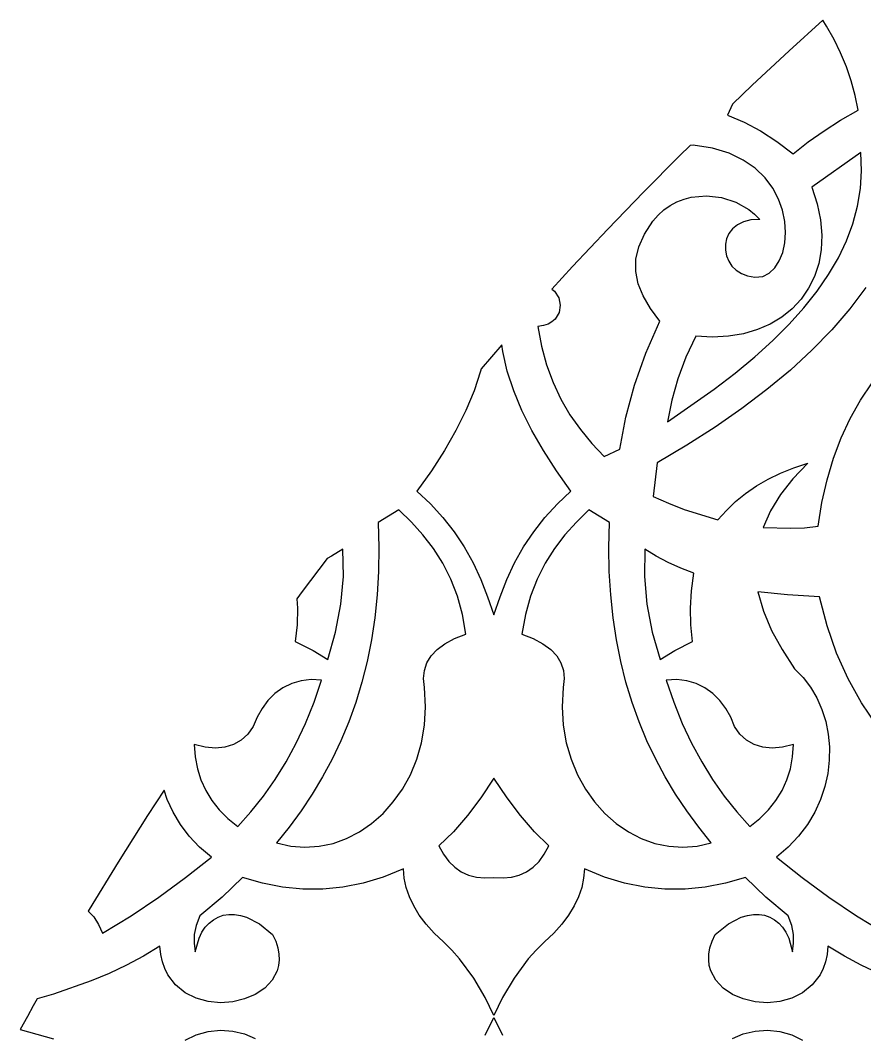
# Model space of a CAD drawing. Extents: x -1703 to -953, y -1065 to 985.
# Drawn here: x -1345.1 to -1244, y 184.2 to 305.5 of the extents above; entities that cross this region are included whole.
import ezdxf

# ---------------------------------------------------------------- set-up
doc = ezdxf.new("R2010")
doc.units = 0
doc.layers.add('LAYER_1', color=18, linetype='CONTINUOUS')

msp = doc.modelspace()

# ---------------------------------------------------------------- linework, layer by layer
at = {"layer": 'LAYER_1'}
for points in [[(-1253.06, 301.86), (-1257.46, 297.76), (-1259.84, 295.49), (-1260.44, 294.17), (-1258.44, 293.36), (-1256.47, 292.31), (-1254.51, 291.04), (-1252.58, 289.57), (-1250.77, 290.97), (-1248.88, 292.31), (-1246.89, 293.58), (-1244.79, 294.76), (-1245.16, 296.54), (-1245.63, 298.27), (-1246.21, 299.97), (-1246.89, 301.63), (-1247.68, 303.25), (-1248.58, 304.84), (-1249.02, 305.53)], [(-1264.9, 290.57), (-1266.17, 289.32), (-1270.48, 284.98), (-1274.75, 280.56), (-1278.98, 276.07), (-1281.47, 273.35), (-1281.15, 273.12), (-1280.63, 272.34), (-1280.44, 271.46), (-1280.58, 270.57), (-1281.07, 269.78), (-1281.44, 269.45), (-1281.9, 269.19), (-1282.46, 269), (-1283.11, 268.89), (-1282.69, 266.54), (-1282.08, 264.31), (-1281.31, 262.21), (-1280.37, 260.22), (-1279.28, 258.35), (-1278.04, 256.58), (-1276.67, 254.91), (-1275.17, 253.34), (-1273.32, 254.23), (-1272.58, 258.05), (-1271.54, 261.87), (-1270.19, 265.7), (-1268.54, 269.52), (-1269.66, 271.05), (-1270.53, 272.55), (-1271.11, 274.02), (-1271.41, 275.48), (-1271.39, 276.95), (-1271.05, 278.43), (-1270.38, 279.93), (-1269.35, 281.48), (-1268.72, 282.21), (-1268.03, 282.84), (-1267.28, 283.37), (-1266.48, 283.8), (-1265.63, 284.12), (-1264.76, 284.35), (-1262.96, 284.52), (-1261.16, 284.33), (-1259.45, 283.78), (-1257.89, 282.9), (-1257.2, 282.34), (-1256.58, 281.7), (-1257.63, 281.64), (-1258.52, 281.42), (-1259.25, 281.06), (-1259.83, 280.58), (-1260.26, 280.02), (-1260.54, 279.4), (-1260.68, 278.73), (-1260.68, 278.04), (-1260.55, 277.37), (-1260.29, 276.72), (-1259.9, 276.13), (-1259.39, 275.62), (-1258.76, 275.22), (-1258.02, 274.94), (-1257.16, 274.81), (-1256.2, 274.87), (-1255.43, 275.27), (-1254.77, 275.9), (-1254.23, 276.75), (-1253.82, 277.76), (-1253.57, 278.9), (-1253.48, 280.15), (-1253.56, 281.46), (-1253.84, 282.8), (-1254.32, 284.15), (-1255.01, 285.45), (-1255.94, 286.69), (-1257.11, 287.82), (-1258.55, 288.81), (-1260.25, 289.63), (-1262.24, 290.24), (-1264.53, 290.61)], [(-1250.34, 285.56), (-1249.69, 283.57), (-1249.3, 281.65), (-1249.14, 279.82), (-1249.22, 278.07), (-1249.52, 276.42), (-1250.03, 274.89), (-1250.74, 273.47), (-1251.63, 272.18), (-1252.7, 271.03), (-1253.94, 270.03), (-1255.33, 269.19), (-1256.86, 268.52), (-1258.53, 268.03), (-1260.32, 267.73), (-1262.22, 267.63), (-1264.22, 267.74), (-1265.42, 265.21), (-1266.38, 262.65), (-1267.11, 260.08), (-1267.61, 257.49), (-1262.02, 261.39), (-1259.5, 263.33), (-1257.16, 265.28), (-1255.01, 267.22), (-1253.05, 269.18), (-1251.28, 271.14), (-1249.7, 273.11), (-1248.33, 275.1), (-1247.15, 277.11), (-1246.18, 279.14), (-1245.42, 281.19), (-1244.86, 283.28), (-1244.52, 285.39), (-1244.39, 287.53), (-1244.48, 289.71)], [(-1289.92, 263.85), (-1289.99, 263.56), (-1290.76, 261.21), (-1291.74, 258.85), (-1292.93, 256.46), (-1294.3, 254.06), (-1295.86, 251.64), (-1297.59, 249.19), (-1295.97, 247.67), (-1294.49, 246.05), (-1293.15, 244.34), (-1291.94, 242.53), (-1290.86, 240.63), (-1289.93, 238.64), (-1289.13, 236.57), (-1288.38, 234.41), (-1287.64, 236.57), (-1286.84, 238.64), (-1285.9, 240.63), (-1284.83, 242.53), (-1283.62, 244.34), (-1282.27, 246.05), (-1280.79, 247.67), (-1279.18, 249.19), (-1280.91, 251.64), (-1282.46, 254.06), (-1283.84, 256.46), (-1285.03, 258.85), (-1286.01, 261.21), (-1286.78, 263.56), (-1287.32, 265.89), (-1287.44, 266.71)], [(-1302.22, 245.47), (-1302.14, 242.48), (-1302.19, 239.59), (-1302.35, 236.78), (-1302.64, 234.05), (-1303.04, 231.4), (-1303.56, 228.84), (-1304.18, 226.35), (-1304.92, 223.93), (-1305.76, 221.59), (-1306.7, 219.33), (-1307.74, 217.13), (-1308.89, 215.01), (-1310.13, 212.95), (-1311.46, 210.95), (-1312.89, 209.02), (-1314.4, 207.15), (-1312.7, 206.75), (-1310.99, 206.61), (-1309.29, 206.72), (-1307.63, 207.07), (-1306.02, 207.65), (-1304.47, 208.45), (-1303.01, 209.45), (-1301.65, 210.65), (-1300.42, 212.02), (-1299.32, 213.57), (-1298.38, 215.27), (-1297.62, 217.12), (-1297.04, 219.1), (-1296.68, 221.2), (-1296.55, 223.41), (-1296.67, 225.72), (-1296.79, 226.77), (-1296.7, 227.76), (-1296.41, 228.67), (-1295.89, 229.5), (-1295.17, 230.26), (-1294.24, 230.95), (-1293.09, 231.56), (-1291.73, 232.1), (-1292.14, 234.46), (-1292.75, 236.64), (-1293.55, 238.68), (-1294.51, 240.57), (-1295.62, 242.33), (-1296.88, 243.97), (-1298.26, 245.51), (-1299.75, 246.95)], [(-1278.51, 245.51), (-1279.89, 243.97), (-1281.14, 242.33), (-1282.26, 240.57), (-1283.22, 238.68), (-1284.01, 236.64), (-1284.62, 234.46), (-1285.03, 232.1), (-1283.68, 231.56), (-1282.53, 230.95), (-1281.59, 230.26), (-1280.87, 229.5), (-1280.36, 228.67), (-1280.06, 227.76), (-1279.98, 226.77), (-1280.1, 225.72), (-1280.22, 223.41), (-1280.08, 221.2), (-1279.72, 219.1), (-1279.15, 217.12), (-1278.38, 215.27), (-1277.44, 213.57), (-1276.35, 212.02), (-1275.11, 210.65), (-1273.75, 209.45), (-1272.29, 208.45), (-1270.75, 207.65), (-1269.13, 207.07), (-1267.47, 206.72), (-1265.78, 206.61), (-1264.07, 206.75), (-1262.37, 207.15), (-1263.88, 209.02), (-1265.31, 210.95), (-1266.64, 212.95), (-1267.88, 215.01), (-1269.02, 217.13), (-1270.07, 219.33), (-1271.01, 221.59), (-1271.85, 223.93), (-1272.59, 226.35), (-1273.21, 228.84), (-1273.73, 231.4), (-1274.13, 234.05), (-1274.41, 236.78), (-1274.58, 239.59), (-1274.63, 242.48), (-1274.55, 245.47), (-1277.02, 246.95)], [(-1307.81, 241.44), (-1308.34, 241.15), (-1311.31, 237.21), (-1311.96, 236.33), (-1311.89, 235.22), (-1311.94, 233.2), (-1312.16, 231.21), (-1310.02, 230.13), (-1308.27, 229.06), (-1307.33, 232.34), (-1306.69, 235.67), (-1306.39, 239), (-1306.46, 242.27)], [(-1270.38, 239), (-1270.07, 235.67), (-1269.43, 232.34), (-1268.5, 229.06), (-1266.74, 230.13), (-1264.6, 231.21), (-1264.83, 233.2), (-1264.87, 235.22), (-1264.75, 237.28), (-1264.45, 239.38), (-1266.03, 239.99), (-1267.53, 240.68), (-1268.96, 241.44), (-1270.31, 242.27)], [(-1311.45, 226.52), (-1312.58, 226.18), (-1313.63, 225.66), (-1314.58, 224.98), (-1315.42, 224.16), (-1316.13, 223.21), (-1316.71, 222.15), (-1317.19, 221.03), (-1317.83, 220.12), (-1318.61, 219.4), (-1319.53, 218.88), (-1320.56, 218.57), (-1321.7, 218.47), (-1322.93, 218.57), (-1324.24, 218.88), (-1324.13, 217.4), (-1323.86, 215.99), (-1323.44, 214.65), (-1322.87, 213.39), (-1322.14, 212.2), (-1321.26, 211.09), (-1320.22, 210.05), (-1319.02, 209.08), (-1317.45, 210.84), (-1315.96, 212.71), (-1314.55, 214.69), (-1313.24, 216.81), (-1312.03, 219.05), (-1310.91, 221.42), (-1309.9, 223.94), (-1309, 226.61), (-1310.26, 226.67)], [(-1267.76, 226.61), (-1266.87, 223.94), (-1265.86, 221.42), (-1264.74, 219.05), (-1263.52, 216.81), (-1262.21, 214.69), (-1260.81, 212.71), (-1259.32, 210.84), (-1257.74, 209.08), (-1256.55, 210.05), (-1255.51, 211.09), (-1254.63, 212.2), (-1253.9, 213.39), (-1253.32, 214.65), (-1252.9, 215.99), (-1252.64, 217.4), (-1252.52, 218.88), (-1253.83, 218.57), (-1255.07, 218.47), (-1256.21, 218.57), (-1257.24, 218.88), (-1258.16, 219.4), (-1258.94, 220.12), (-1259.58, 221.03), (-1260.05, 222.15), (-1260.63, 223.21), (-1261.35, 224.16), (-1262.19, 224.98), (-1263.14, 225.66), (-1264.18, 226.18), (-1265.31, 226.52), (-1266.51, 226.67)], [(-1289.95, 212.53), (-1291.56, 210.39), (-1293.23, 208.45), (-1294.97, 206.76), (-1294.42, 205.76), (-1293.78, 204.91), (-1293.07, 204.22), (-1292.28, 203.67), (-1291.41, 203.28), (-1290.48, 203.03), (-1289.48, 202.93), (-1288.38, 202.98), (-1287.29, 202.93), (-1286.29, 203.03), (-1285.35, 203.28), (-1284.49, 203.67), (-1283.7, 204.22), (-1282.98, 204.91), (-1282.35, 205.76), (-1281.8, 206.76), (-1283.53, 208.45), (-1285.21, 210.39), (-1286.81, 212.53), (-1288.38, 214.85)], [(-1329.83, 210.41), (-1333.35, 204.82), (-1336.8, 199.17), (-1336.93, 198.95), (-1336.27, 198.26), (-1335.69, 197.35), (-1335.22, 196.31), (-1331.77, 198.4), (-1328.47, 200.64), (-1325.28, 202.99), (-1322.19, 205.41), (-1323.61, 206.61), (-1324.84, 207.92), (-1325.9, 209.31), (-1326.77, 210.78), (-1327.46, 212.3), (-1327.85, 213.45)]]:
    msp.add_lwpolyline(points, close=True, dxfattribs=at)
for points in [[(-1243.87, 273.58), (-1245.79, 271), (-1247.94, 268.5), (-1250.32, 266.05), (-1252.91, 263.67), (-1255.71, 261.35), (-1258.71, 259.08), (-1261.9, 256.86), (-1265.28, 254.7), (-1268.84, 252.59), (-1269.31, 248.58), (-1267.5, 247.76), (-1265.61, 247.02), (-1261.6, 245.76), (-1260.57, 246.89), (-1259.46, 247.95), (-1258.26, 248.93), (-1256.97, 249.83), (-1255.58, 250.64), (-1254.09, 251.37), (-1252.5, 252.01), (-1250.8, 252.55), (-1252.61, 250.69), (-1254.1, 248.79), (-1255.28, 246.85), (-1256.16, 244.87), (-1252.87, 244.76), (-1251.21, 244.83), (-1249.57, 245.02), (-1249.13, 247.86), (-1248.52, 250.57), (-1247.76, 253.15), (-1246.83, 255.59), (-1245.75, 257.9), (-1244.51, 260.09), (-1243.13, 262.14)], [(-1242.57, 221.15), (-1244.4, 223.86), (-1246, 226.75), (-1247.37, 229.83), (-1248.51, 233.1), (-1249.42, 236.55), (-1253.27, 236.78), (-1256.82, 237.15), (-1256.14, 234.85), (-1255.16, 232.54), (-1253.9, 230.24), (-1252.42, 227.94), (-1251.38, 226.9), (-1250.49, 225.74), (-1249.73, 224.47), (-1249.13, 223.1), (-1248.67, 221.66), (-1248.37, 220.15), (-1248.23, 218.61), (-1248.25, 217.03), (-1248.43, 215.44), (-1248.78, 213.86), (-1249.3, 212.3), (-1250, 210.78), (-1250.87, 209.31), (-1251.92, 207.92), (-1253.16, 206.61), (-1254.58, 205.41), (-1251.49, 202.99), (-1248.3, 200.64), (-1244.99, 198.4), (-1241.55, 196.31)], [(-1242.34, 191.5), (-1244.42, 192.49), (-1246.45, 193.57), (-1248.41, 194.75), (-1248.52, 193.78), (-1248.72, 192.9), (-1249, 192.09), (-1249.36, 191.36), (-1250.29, 190.13), (-1251.44, 189.19), (-1252.75, 188.54), (-1254.18, 188.14), (-1255.66, 188.01), (-1257.13, 188.11), (-1258.55, 188.45), (-1259.84, 189), (-1260.96, 189.75), (-1261.84, 190.7), (-1262.44, 191.83), (-1262.61, 192.46), (-1262.68, 193.12), (-1262.66, 193.83), (-1262.53, 194.57), (-1262.28, 195.35), (-1261.91, 196.16), (-1260.33, 197.43), (-1258.79, 198.23), (-1258.05, 198.45), (-1257.33, 198.56), (-1256.65, 198.57), (-1255.99, 198.46), (-1255.38, 198.25), (-1254.81, 197.94), (-1254.3, 197.53), (-1253.84, 197.03), (-1253.44, 196.43), (-1253.1, 195.73), (-1252.65, 194.08), (-1252.52, 195.11), (-1252.54, 196.16), (-1252.75, 197.25), (-1253.19, 198.39), (-1255.85, 200.65), (-1258.28, 202.99), (-1260.69, 202.3), (-1263.1, 201.83), (-1265.51, 201.59), (-1267.92, 201.58), (-1270.33, 201.82), (-1272.74, 202.31), (-1275.15, 203.04), (-1277.56, 204.04), (-1277.65, 202.91), (-1277.88, 201.79), (-1278.26, 200.68), (-1278.79, 199.58), (-1279.46, 198.49), (-1280.27, 197.41), (-1281.23, 196.34), (-1282.34, 195.28), (-1283.33, 194.31), (-1284.27, 193.24), (-1285.96, 190.94), (-1287.35, 188.61), (-1288.38, 186.48), (-1289.41, 188.61), (-1290.8, 190.94), (-1292.49, 193.24), (-1293.43, 194.31), (-1294.43, 195.28), (-1295.53, 196.34), (-1296.49, 197.41), (-1297.31, 198.49), (-1297.98, 199.58), (-1298.5, 200.68), (-1298.88, 201.79), (-1299.12, 202.91), (-1299.21, 204.04), (-1301.62, 203.04), (-1304.03, 202.31), (-1306.44, 201.82), (-1308.85, 201.58), (-1311.26, 201.59), (-1313.67, 201.83), (-1316.08, 202.3), (-1318.48, 202.99), (-1320.91, 200.65), (-1323.57, 198.39), (-1324.02, 197.25), (-1324.23, 196.16), (-1324.25, 195.11), (-1324.11, 194.08), (-1323.66, 195.73), (-1323.33, 196.43), (-1322.93, 197.03), (-1322.47, 197.53), (-1321.95, 197.94), (-1321.39, 198.25), (-1320.77, 198.46), (-1320.12, 198.57), (-1319.43, 198.56), (-1318.72, 198.45), (-1317.97, 198.23), (-1316.44, 197.43), (-1314.86, 196.16), (-1314.49, 195.35), (-1314.24, 194.57), (-1314.11, 193.83), (-1314.08, 193.12), (-1314.16, 192.46), (-1314.33, 191.83), (-1314.92, 190.7), (-1315.81, 189.75), (-1316.93, 189), (-1318.22, 188.45), (-1319.63, 188.11), (-1321.11, 188.01), (-1322.59, 188.14), (-1324.01, 188.54), (-1325.33, 189.19), (-1326.48, 190.13), (-1327.4, 191.36), (-1327.76, 192.09), (-1328.05, 192.9), (-1328.25, 193.78), (-1328.35, 194.75), (-1330.32, 193.57), (-1332.34, 192.49), (-1334.43, 191.5), (-1336.58, 190.61), (-1341.08, 189.03), (-1343.02, 188.47), (-1343.5, 187.64), (-1344.21, 186.36), (-1345.06, 184.82), (-1341.08, 183.69)], [(-1289.41, 184.11), (-1288.38, 186.23), (-1287.35, 184.11)], [(-1325.33, 183.52), (-1324.01, 184.18), (-1322.59, 184.57), (-1321.11, 184.71), (-1319.63, 184.6), (-1318.22, 184.27), (-1316.93, 183.72)], [(-1259.84, 183.72), (-1258.55, 184.27), (-1257.13, 184.6), (-1255.66, 184.71), (-1254.18, 184.57), (-1252.75, 184.18), (-1251.44, 183.52)]]:
    msp.add_lwpolyline(points, dxfattribs=at)

doc.saveas('drawing.dxf')
